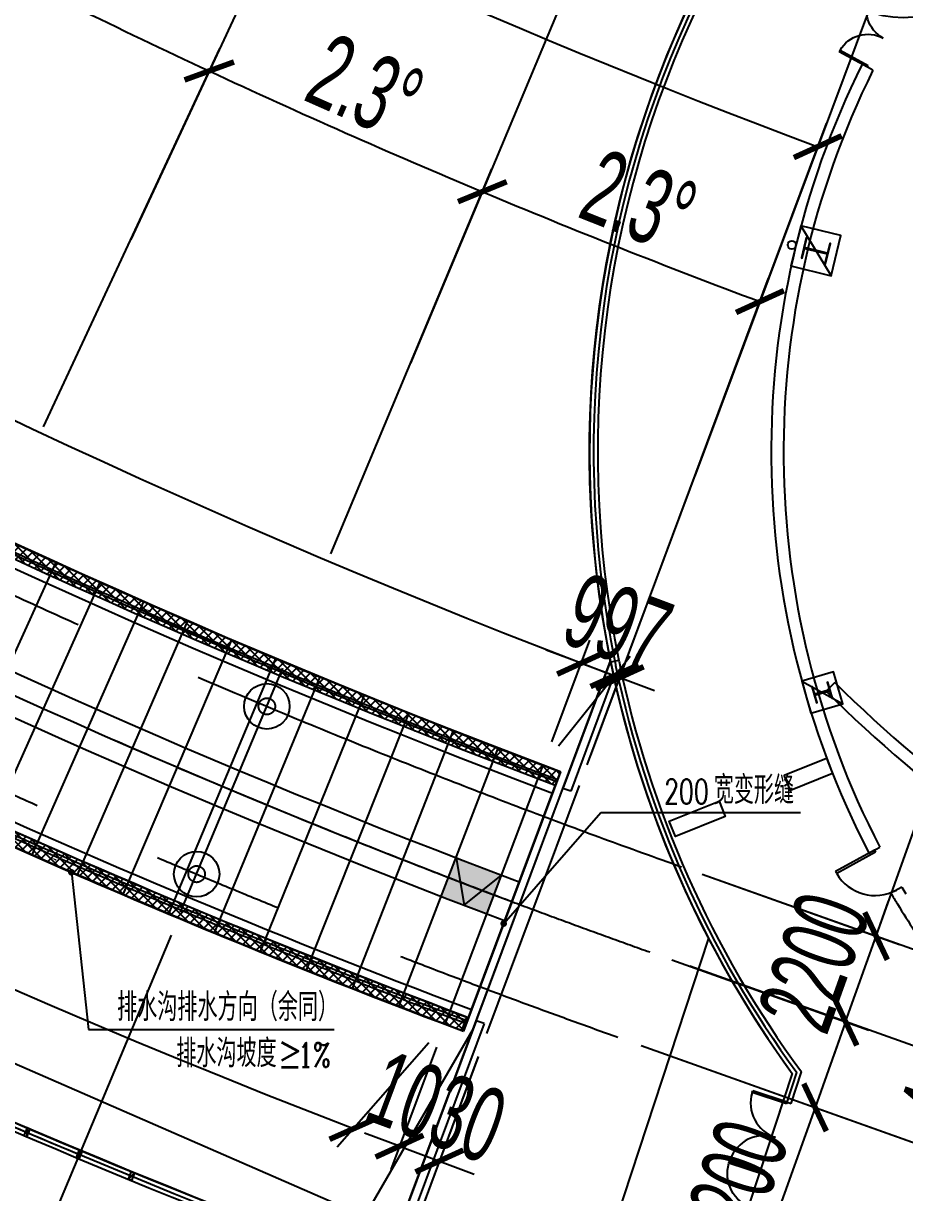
# Model space of a CAD drawing. Extents: x 1962160 to 37842216, y -162679 to 2997677.
# Drawn here: x 37531873 to 37553195, y 2563862 to 2592152 of the extents above; entities that cross this region are included whole.
import ezdxf
from ezdxf.enums import TextEntityAlignment as Align

# ---------------------------------------------------------------- set-up
doc = ezdxf.new("R2010")
doc.units = 0
doc.header["$LTSCALE"] = 1000
for name, pattern in [('CENTER', [2, 1.25, -0.25, 0.25, -0.25]), ('CENTER2', [28.575000000000003, 19.05, -3.175, 3.175, -3.175]), ('DASH', [0.35, 0.25, -0.1])]:
    doc.linetypes.add(name, pattern=pattern)
doc.layers.get('0').update_dxf_attribs({"color": 8})
doc.layers.get('Defpoints').update_dxf_attribs({"color": 8})
for name, color, linetype in [('#幕墙线-平面', 8, 'Continuous'), ('#标注', 8, 'Continuous'), ('#轴线', 8, 'CENTER2'), ('1-WIN-1', 8, 'Continuous'), ('A-AL-E', 8, 'Continuous'), ('A-COLS-PLAN-C', 8, 'DASH'), ('A-COLS-PLAN-S', 8, 'DASH'), ('A-DETL-ALUM', 8, 'Continuous'), ('A-DIMS-LEAD', 8, 'Continuous'), ('A-DIMS-SYMB', 8, 'Continuous'), ('A-FLOR', 8, 'Continuous'), ('A-GRID', 8, 'CENTER'), ('A-HATH', 8, 'Continuous'), ('A-NOTE', 8, 'Continuous'), ('A-ROOF-DRAN', 8, 'Continuous'), ('A-STRS-HRAL', 8, 'Continuous'), ('DIM', 8, 'Continuous'), ('周边建筑', 8, 'Continuous'), ('建-填充', 8, 'Continuous'), ('水-雨水-压力流-标识', 8, 'Continuous')]:
    doc.layers.add(name, color=color, linetype=linetype)
doc.layers.add('A-X-CHEK', color=8, linetype='Continuous', plot=False)
doc.styles.add('#文字', font='jrs.shx', dxfattribs={"width": 0.7, "bigfont": 'hztxt.shx'})
doc.styles.add('_TCH_DIM', font='SIMPLEX', dxfattribs={"bigfont": 'GBCBIG'})
doc.styles.add('_TCH_LABEL', font='COMPLEX', dxfattribs={"bigfont": 'GBCBIG'})
doc.styles.add('JHZX', font='jrs.shx', dxfattribs={"width": 0.6, "bigfont": 'jhz.shx'})
doc.dimstyles.new('JZBZ-600', dxfattribs={"dimscale": 600, "dimtxt": 3, "dimasz": 1.5, "dimexe": 1, "dimexo": 1, "dimgap": 0.5, "dimtad": 1, "dimdec": 0, "dimdsep": 46, "dimtxsty": 'JHZX', "dimblk1": 'ARCHTICK', "dimblk2": 'ARCHTICK', "dimsah": 1, "dimcen": 0, "dimclrd": 1, "dimclre": 1, "dimclrt": 2, "dimadec": 1, "dimazin": 2, "dimtfac": 1, "dimtdec": 0, "dimtix": 1, "dimtmove": 0, "dimatfit": 3, "dimfxl": 1, "dimtolj": 1, "dimlwd": -1, "dimlwe": -1, "dimarcsym": 1})
pattern_1 = [(45, (0, 0), (-112.2532015133644, 112.2532015133644), []), (135, (0, 0), (-112.2532015133644, -112.2532015133644), [])]

# ---------------------------------------------------------------- blocks, each defined once
blk = doc.blocks.new('排水沟区域')
at = {"layer": 'A-HATH'}
h = blk.add_hatch(dxfattribs=at)
h.set_pattern_fill('ANSI37', color=256, scale=100)
h.set_pattern_definition(pattern_1)
edge = h.paths.add_edge_path()
edge.add_line((35498191.12780435, 2792704.69880736), (35498459.0045779, 2792929.9587332))
edge.add_arc((35647972.51194591, 2918657.177019742), 195349.9994971962, 220.0607733971273, 249.3814004777669)
edge.add_line((35579180.88943561, 2735820.26888587), (35579057.63851193, 2735492.688041172))
edge.add_arc((35647972.5119459, 2918657.177019722), 195699.9994971731, 220.0607733971238, 249.381400477767, ccw=False)
h = blk.add_hatch(dxfattribs=at)
h.set_pattern_fill('ANSI37', color=256, scale=100)
h.set_pattern_definition(pattern_1)
edge = h.paths.add_edge_path()
edge.add_line((35548820.33669262, 2742436.609532136), (35549124.94200238, 2742264.227383204))
edge.add_line((35549124.94200238, 2742264.227383204), (35549199.39916236, 2742395.795879591))
edge.add_arc((35647972.51330456, 2918657.179691391), 202050.0024761174, 240.734661147343, 249.3740569182093)
edge.add_line((35576797.27769913, 2729558.556383051), (35576920.5706076, 2729886.121428075))
edge.add_arc((35647972.51330467, 2918657.179691646), 201700.0024763914, 240.6356562944911, 249.3740569182059, ccw=False)
edge.add_line((35549066.60055768, 2742871.76669426), (35548820.33669262, 2742436.609532136))
for points in [[(35498191.12780435, 2792704.69880736), (35498459.0045779, 2792929.9587332, 0.1286379628558455), (35579180.88943561, 2735820.26888587), (35579057.63851193, 2735492.688041172, -0.1286379628558608)], [(35548820.33669262, 2742436.609532136), (35549124.94200238, 2742264.227383204), (35549199.39916236, 2742395.795879591, 0.03771434142006371), (35576797.27769913, 2729558.556383051), (35576920.5706076, 2729886.121428075, -0.03814695311011447), (35549066.60055768, 2742871.76669426)]]:
    blk.add_lwpolyline(points, format="xyb", close=True, dxfattribs=at)
blk = doc.blocks.new('A$C58e34137')
at = {"layer": 'A-X-CHEK'}
blk.add_blockref('排水沟区域', (-35647972.51433039, -2918657.17947907), dxfattribs=at)
blk = doc.blocks.new('雨水')
at = {"layer": 'A-DIMS-SYMB'}
for points in [[(35570316.79449821, 2739222.667737519, 0, 0, 0), (35569136.96178834, 2739761.578374933, 0, 40.00000000000001, 0), (35569273.40225707, 2739699.256641219, 0, 0, 0)], [(35568027.44897024, 2733207.323041934, 0, 0, 0), (35566847.61626036, 2733746.233679348, 0, 40.00000000000001, 0), (35566984.05672909, 2733683.911945634, 0, 0, 0)]]:
    blk.add_lwpolyline(points, format="xyseb", dxfattribs=at)
at = {"layer": 'A-ROOF-DRAN'}
blk.add_lwpolyline([(35498616.06719773, 2787606.262450578, 0.1233110608039292), (35578008.94777347, 2732681.938107471)], format="xyb", dxfattribs=at)
blk = doc.blocks.new('1100')
at = {"layer": 'A-DETL-ALUM', "ltscale": 0.3}
blk.add_circle((35572079.41488183, 2737404.62498665), 550, dxfattribs=at)
blk = doc.blocks.new('_YZHK')
blk.add_circle((0, 0), 0.5)
blk = doc.blocks.new('ASDFASD')
at = {"layer": 'A-COLS-PLAN-C', "ltscale": 0.3, "xscale": 400, "yscale": 400, "zscale": 400}
for p in [(35572079.41488483, 2737404.624993829), (35570380.02744729, 2733346.04366464)]:
    blk.add_blockref('_YZHK', p, dxfattribs=at)
blk = doc.blocks.new('幕墙分隔')
blk.add_line((-39.99999999976717, -100.0000000000582), (39.99999999976717, 100.0000000000582))
blk.add_lwpolyline([(-40, 100.0000000000582), (39.99999999976717, 100.0000000000582), (40.00000000023283, -99.99999999970896), (-39.99999999976717, -100.0000000000582)], close=True)
blk = doc.blocks.new('$DorLib2D$00000002')
at = {"layer": '1-WIN-1'}
for p, q in [((-0.5000000000002274, 1.70530256582424e-13), (-0.5, 0.4875000000000114)), ((-0.4750000000001364, 0.4875000000002387), (-0.5, 0.4875000000000114)), ((-0.4750000000001364, 1.70530256582424e-13), (-0.4750000000001364, 0.4875000000002387)), ((0.4749999999999091, 5.684341886080801e-14), (0.4749999999999091, 0.4875000000001251)), ((0.4749999999999091, 0.4875000000001251), (0.4999999999997726, 0.4875000000001251)), ((0.5, -5.684341886080801e-14), (0.4999999999997726, 0.4875000000001251)), ((-0.5000000000002274, 1.70530256582424e-13), (-0.4750000000001364, 1.70530256582424e-13)), ((0.5, -5.684341886080801e-14), (0.4749999999999091, 5.684341886080801e-14))]:
    blk.add_line(p, q, dxfattribs=at)
for centre, start, end in [((-0.4875000000001819, 5.684341886080801e-14), 0, 88.53071642340379), ((0.4874999999999545, 5.684341886080801e-14), 91.46928357659621, 180)]:
    blk.add_arc(centre, 0.4875, start, end, dxfattribs=at)
blk = doc.blocks.new('$DorLib2D$00000001')
for p, q in [((0.45, 0.9750000000000001), (0.5000000000000002, 0.9750000000000001)), ((0.45, 0), (0.45, 0.9750000000000001)), ((0.5, 0), (0.5, 0.9750000000000001)), ((0.5, 0), (0.45, 0))]:
    blk.add_line(p, q)
blk.add_arc((0.475, 0), 0.975, 91.4692835813538, 180)
blk = doc.blocks.new('15')
at = {"layer": '周边建筑'}
for p, q in [((34454119.00573783, 3999753.949903229), (34453855.34057988, 3999897.519117651)), ((34452371.33944936, 3995989.218291009), (34453106.65444768, 3994781.198484368)), ((34442265.94280795, 3970712.149929672), (34447767.52590301, 3985460.08428155)), ((34447767.52590302, 3985460.084281547), (34446617.34136788, 3982376.817933727)), ((34447969.20890738, 3985471.883080586), (34447773.22755112, 3985431.9918786)), ((34447844.41667885, 3985093.979524642), (34446804.72761836, 3982306.915193227)), ((34452394.16411263, 3984968.574987251), (34453386.81493016, 3984425.763459689)), ((34453194.05141918, 3984941.306953802), (34452983.06838406, 3984728.032110251)), ((34444263.17618327, 3976638.299184762), (34446500.07245082, 3982634.682177755)), ((34444450.56243376, 3976568.396444262), (34446687.45870131, 3982564.779437255)), ((34446804.72761836, 3982306.915193227), (34446617.34136788, 3982376.817933727)), ((34454021.9278058, 3980808.127360527), (34454284.68391112, 3980953.114617926)), ((34454816.12061261, 3979990.007649662), (34454553.36450729, 3979845.020392263)), ((34450136.68091032, 3978754.352534144), (34447172.4578097, 3969736.164346348)), ((34444520.25749264, 3976755.225968652), (34442527.9941958, 3971414.623490084)), ((34444707.64374312, 3976685.323228152), (34442715.38044628, 3971344.720749584)), ((34444707.64374312, 3976685.323228152), (34444520.25749264, 3976755.225968652)), ((34452166.30266599, 3975481.85336432), (34451948.24548876, 3974818.448286305)), ((34452043.24521942, 3974787.222472618), (34452277.34746055, 3975499.442168674)), ((34452138.24493742, 3974755.996633812), (34452388.43225858, 3975517.152677355)), ((34451948.24548876, 3974818.448286305), (34452138.24493742, 3974755.996633812))]:
    blk.add_line(p, q, dxfattribs=at)
for points in [[(34359992.11660529, 4017302.949126642), (34327804.89124851, 3985497.455937146, 0.4129759503049449), (34327775.24891686, 3981828.400454395, 0.1494418678029234), (34462605.55885959, 3908362.281586812, 0.4147260606000924), (34465679.79346514, 3910394.302898092), (34474630.62973479, 3954750.458055043, 0.4131228733560754), (34472605.79338679, 3957811.450065851, -0.1495092029449499), (34363678.34311313, 4017271.518329401, 0.4157145913370236), (34359992.11660673, 4017302.949128066)], [(34364787.7585504, 4016145.646122517, 0.4135317777718963), (34361115.12866861, 4016163.278603445), (34330350.8070454, 3985763.813877287, 0.4147813061863365), (34330332.41864164, 3982083.343291028, 0.1704916733923174), (34485713.0302125, 3906701.947371353, 0.4125640170375961), (34488589.92230238, 3908973.433014254), (34498066.25026848, 3987461.103279992, 1.469013519981978), (34452166.30266599, 3975481.853364326), (34449731.31604223, 3968073.784921957, -0.06531639655491227), (34400997.70607769, 3991683.325158094, 0.08934789544916616), (34393138.5508233, 3995037.334856166), (34392607.83259175, 3995158.882407849, -0.1125361045485018), (34383038.20091584, 3999772.941151016, -0.0289167358602449), (34364787.7585504, 4016145.646122518)]]:
    blk.add_lwpolyline(points, format="xyb", close=True, dxfattribs=at)
for points in [[(34452371.33944936, 3995989.218291009), (34452134.9870452, 3995017.550888525), (34453106.65444768, 3994781.198484368), (34453343.00685184, 3995752.865886852)], [(34453013.55863418, 3995308.131278479), (34452956.83405719, 3995074.931101883), (34452971.40906823, 3995071.385815821), (34453089.58527031, 3995557.219517062), (34453075.01025927, 3995560.764803125), (34453018.28568227, 3995327.564626528), (34452464.43526285, 3995462.285496898), (34452521.15983985, 3995695.485673495), (34452506.58482882, 3995699.030959557), (34452388.40862674, 3995213.197258315), (34452402.98363777, 3995209.651972253), (34452459.70821477, 3995442.852148849)], [(34452394.16411263, 3984968.574987251), (34452619.08375761, 3984200.843814704), (34453386.81493016, 3984425.763459689), (34453161.89528517, 3985193.494632235)], [(34453070.8388506, 3984739.585251715), (34453124.25726629, 3984557.249098236), (34453138.65222577, 3984561.466341579), (34453026.19240328, 3984945.331927852), (34453011.79744379, 3984941.114684509), (34453065.21585948, 3984758.778531029), (34452710.14019217, 3984654.753195224), (34452656.72177649, 3984837.089348704), (34452642.32681701, 3984832.87210536), (34452754.7866395, 3984449.006519087), (34452769.18159898, 3984453.22376243), (34452715.7631833, 3984635.55991591)], [(34451971.54252462, 3982699.992858259), (34452992.14822621, 3983110.314685475), (34453141.35616338, 3982739.185339443), (34452120.75046179, 3982328.863512228)], [(34450394.62914291, 3982066.014448041), (34450543.83708008, 3981694.885102009), (34449337.66670548, 3981209.959306207), (34449188.45876832, 3981581.088652238)]]:
    blk.add_lwpolyline(points, close=True, dxfattribs=at)
blk.add_lwpolyline([(34442527.99419579, 3971414.623490085), (34447767.52590301, 3985460.08428155, 0.1081840140817776), (34452166.30266599, 3975481.853364326), (34449965.51088676, 3968786.286346073), (34443453.90061624, 3971050.929654668)], format="xyb", dxfattribs=at)
blk.add_lwpolyline([(34413385.49577685, 3984430.492244886), (34441825.20092834, 3972023.786279699), (34444452.14985121, 3976567.325064167)], dxfattribs=at)
blk.add_circle((34452156.1310947, 3995527.566354434), 100, dxfattribs=at)
for centre, radius, start, end in [((34472755.512733, 3990517.033582651), 25500.00000000012, 321.6252084137554, 191.4603874853582), ((34472755.512733, 3990517.033582651), 25500, 321.1976625948582, 191.4603874853582), ((34472758.87019741, 3990518.207419448), 25398.07738428176, 321.9886543202505, 191.5062338545512), ((34472758.86155923, 3990518.216890628), 25298.0703517376, 322.3658272009722, 191.5062629079941), ((34472755.51167394, 3990517.032317085), 21100.00000000781, 153.6039879410246, 207.3959918178236), ((34472755.51167395, 3990517.032317086), 20800.00000000802, 153.6353428102296, 207.374443641627), ((34515345.04317003, 4165611.784588606), 208150.0000000004, 236.6775110388511, 249.542426144218), ((34515345.04316859, 4165611.784587252), 208249.9999980269, 238.726229298593, 249.4736436284035), ((34515345.0431686, 4165611.784587278), 208149.9999980471, 238.726348260463, 249.4736436284035), ((34515345.04316859, 4165611.784587234), 208349.9999980119, 238.7261104509191, 249.4736436284016), ((34472755.35763526, 3990517.002087187), 25494.39452825441, 191.5051497856741, 191.5598795674712), ((34472755.51196313, 3990517.033577395), 25494.55203609688, 191.5598793991452, 216.1386242532905), ((34472755.35763504, 3990517.002086674), 25394.39452793943, 191.505149784643, 191.8282541949619), ((34472755.51196313, 3990517.0335774), 25394.55203609673, 191.8282532714792, 216.2543303908066), ((34472755.35763525, 3990517.002086462), 25294.39452811246, 191.505149784078, 191.559879565875), ((34472755.51196313, 3990517.033577405), 25294.55203609964, 191.5598793991656, 216.3707826789721), ((34477335.06125517, 4009344.549105199), 34626.47059342204, 225.3095043834634, 242.4045881194944), ((34477335.06125516, 4009344.5491052), 34326.47059342356, 225.3095043834707, 242.6252331179795), ((34515345.04317003, 4165611.784588606), 260600.0000000004, 224.7692605375544, 263.4709545462032), ((34472755.51167395, 3990517.032317316), 20800.00000011829, 210.4048621174434, 210.9345225401009), ((34472755.51167393, 3990517.032316904), 21099.99999989699, 210.3833139403115, 211.2099841066066), ((34472755.51167078, 3990517.032314986), 21099.99999620729, 211.2099841065833, 215.4465398226071), ((34515345.04316871, 4165611.784587528), 208249.9999983258, 245.0180249460253, 247.280225724793)]:
    blk.add_arc(centre, radius, start, end, dxfattribs=at)
for p in [(34433651.51075517, 3974054.40607889), (34436179.5899091, 3972995.86231524)]:
    blk.add_point(p, dxfattribs=at)
for name, p, xscale, yscale, zscale, rotation in [('$DorLib2D$00000002', (34454369.74445838, 4000528.329130957), 1600, -1600, 300, 241.4311153062527), ('$DorLib2D$00000001', (34454419.0238848, 3980399.067326091), -1100, -1100, 300, 298.8896528792761), ('$DorLib2D$00000002', (34451762.21277294, 3973932.224925801), 1800, 1800, 200, 71.8046231605687), ('$DorLib2D$00000002', (34451200.14789619, 3972222.22987477), -1800, 1800, 200, 71.8046231605687)]:
    blk.add_blockref(name, p, dxfattribs=dict(at, xscale=xscale, yscale=yscale, zscale=zscale, rotation=rotation))
for p, xscale, rotation in [((34433651.51075542, 3974054.406074306), -1, 156.9031921231809), ((34434913.80889771, 3973520.975190947), -0.9999999999999998, 157.2802253814581)]:
    blk.add_blockref('幕墙分隔', p, dxfattribs=dict(at, xscale=xscale, rotation=rotation))
at = {"layer": '周边建筑', "rotation": 157.6572586394188}
blk.add_blockref('幕墙分隔', (34436179.58990566, 3972995.8623122), dxfattribs=at)
blk = doc.blocks.new('A$C06ac024f')
at = {"layer": 'A-AL-E'}
for p, q in [((-68791.62749640644, -182836.9028838351), (-71135.19220779836, -189113.6839312967)), ((-71135.19220779836, -189113.6839312967), (-68791.62749640644, -182836.9028838351))]:
    blk.add_line(p, q, dxfattribs=at)
blk.add_lwpolyline([(-101951.5783912391, -181471.752783474), (-98849.03903970122, -175989.4568146961, 0.03801438233993597), (-71064.77875813097, -188926.4889898421)], format="xyb", dxfattribs=at)
for centre, radius, start, end in [((-0.004684299230575562, 0.00567371491342783), 195550.0000000139, 213.4267024433433, 249.3815480125011), ((-0.004684299230575562, 0.005673703737556934), 195350.000000004, 213.4267024433433, 249.3814002423705), ((-0.004683263599872589, 0.005673283245414495), 202050.0000000201, 240.7346611142017, 249.3861905774077), ((-0.004683263599872589, 0.005673283245414495), 202050.0000000202, 240.7346611142017, 249.3861905774077)]:
    blk.add_arc(centre, radius, start, end, dxfattribs=at)
at = {"layer": 'A-DIMS-LEAD'}
for p, q in [((-70162.53545790166, -186508.6125100632), (-67815.77438313514, -183822.9487488959)), ((-67815.77438313514, -183822.9487488959), (-62979.0445497483, -183822.9487488959)), ((-80622.30275744945, -185268.0367766912), (-80207.24058202654, -189075.0918854209)), ((-80207.24058202654, -189075.0918854209), (-74267.40395218879, -189075.0918854209))]:
    blk.add_line(p, q, dxfattribs=at)
at = {"layer": 'A-DIMS-LEAD', "const_width": 80}
for points in [[(-80626.63804711401, -185228.2724049049, 1), (-80617.96746778488, -185307.8011484774, 1)], [(-70188.85534310341, -186538.7333274963, 1), (-70136.2155726999, -186478.4916926301, 1)]]:
    blk.add_lwpolyline(points, format="xyb", close=True, dxfattribs=at)
at = {"layer": 'A-STRS-HRAL'}
blk.add_line((-68914.87842030823, -183164.4837284893), (-68984.78143659234, -183351.8707182621), dxfattribs=at)
for points in [[(-68914.87842030823, -183164.483728487, -0.1286379625230906), (-149781.3891317025, -125952.472956228), (-149934.3773731143, -126081.2930520335, 0.1286385223226153), (-68984.78143659234, -183351.8707182621)], [(-99004.42072401196, -175959.4658095073), (-99152.17723561078, -176220.5569129921), (-98905.91638219357, -175785.4050725368, 0.03819997278712415), (-71011.96867088228, -188786.0927837267), (-70942.06567023695, -188598.7058358849, -0.03844718309338876), (-98981.66776014864, -175513.1857816125), (-99326.23743841052, -176122.0528734764)]]:
    blk.add_lwpolyline(points, format="xyb", dxfattribs=at)
at = {"layer": 'A-COLS-PLAN-S'}
blk.add_blockref('ASDFASD', (-35647972.51693987, -2918657.171766797), dxfattribs=at)
at = {"layer": 'A-ROOF-DRAN'}
blk.add_blockref('雨水', (-35647972.51693987, -2918657.171766797), dxfattribs=at)
at = {"layer": '周边建筑'}
blk.add_blockref('15', (-34515346.51224016, -4165614.464939157), dxfattribs=at)
at = {"layer": '水-雨水-压力流-标识'}
for p in [(-35647972.51693987, -2918657.171766797), (-35649671.90437441, -2922715.753088808)]:
    blk.add_blockref('1100', p, dxfattribs=at)
at = {"layer": 'A-NOTE', "width": 0.7058823529411765}
for s, style, p in [('200', '_TCH_DIM', (-66280.5339114517, -183612.9487488959)), ('1%', '_TCH_LABEL', (-75137.40395218879, -189985.0918854209))]:
    blk.add_text(s, height=595, dxfattribs=dict(at, style=style)).set_placement(p)
at = {"layer": 'A-NOTE'}
for s, style, p in [('宽变形缝', '_TCH_DIM', (-65080.5339114517, -183612.9487488959)), ('排水沟排水方向（余同）', '_TCH_LABEL', (-79516.72377125174, -188865.0918854209)), ('排水沟坡度≥', '_TCH_LABEL', (-78086.34012240171, -189985.0918854209))]:
    blk.add_text(s, height=675.177304964539, dxfattribs=dict(at, style=style)).set_placement(p)
blk = doc.blocks.new('A$C41f195f4')
at = {"layer": '建-填充', "ltscale": 10}
h = blk.add_hatch(color=256, dxfattribs=at)
h.dxf.hatch_style = 1
edge = h.paths.add_edge_path()
edge.add_arc((3.233551979064941e-06, -1.788139343261719e-07), 198200.000000969, 248.91095725928722, 249.2512341946491, ccw=False)
edge.add_line((-71316.0035611093, -184925.0324754897), (-71495.90650259703, -185391.5460676989))
edge.add_arc((0, -3.632158041000366e-08), 198699.9999999656, 248.9109591918006, 249.2512361518291)
edge.add_line((-70393.62036848813, -185812.8849445512), (-70216.49126563966, -185345.3111204561))
edge = h.paths.add_edge_path()
edge.add_arc((0, -3.864988684654236e-08), 198699.9999999634, 248.9109591918004, 249.2512361518288, ccw=False)
edge.add_line((-71495.90650259703, -185391.5460676989), (-71675.80944406241, -185858.0596598531))
edge.add_arc((3.30805778503418e-06, -1.073814928531647e-06), 199200.0000001559, 248.9109611127352, 249.2512380973063)
edge.add_line((-70570.7494713217, -186280.4587686299), (-70393.62036848813, -185812.8849445512))
at = {"layer": 'DIM', "ltscale": 10}
blk.add_lwpolyline([(-71315.99112354219, -184925.0372720128), (-71116.40386802703, -186072.827411396), (-70216.49126563966, -185345.3111204566)], dxfattribs=at)
blk = doc.blocks.new('A$C80b62fe7')
at = {"layer": '#幕墙线-平面'}
for points in [[(-78821.85220679641, 63164.41868437082, 0.005573949682504613), (-75982.2171158567, 59854.42407566402, 0.004935396391704725), (-73406.8330386877, 56977.09491097229, 0.05929360200278565), (-38419.24503024668, 26758.09619020019, 0.05859901251173332), (2176.018261194229, 5784.232406029012, 0.05859901251173332)], [(-80806.27106510103, 61500.032372599, 0.005573949682508667), (-77929.03741127253, 58146.21134378761, 0.004935396391700394), (-75319.55362161994, 55230.78452285752, 0.05929360200278848), (-39868.70784035325, 24611.66716455901, 0.05859901251172954), (1264.06238797307, 3360.096171140205, 0.05859901251172954)], [(-81572.45738267899, 60857.41388020385, 0.005573952475742697), (-78680.70547899604, 57486.66974846786, 0.004935396391694963), (-76058.05577719212, 54556.53340775566, 0.05929360200279235), (-40428.34599097073, 23782.93008902203, 0.05859901251173084), (911.955873221159, 2424.136234889738, 0.05859901251173084)], [(-83556.8762595728, 59193.02759059984, 0.005573952475741507), (-80627.52577441186, 55778.45701658819, 0.004935396391697476), (-77970.77636012435, 52810.22301964276, 0.05929360200279524), (-41877.80880107731, 21636.50106338179, 0.05859901251172722), (0, 1.396983861923218e-09, 0.05859901251172722)], [(-83756.08433216065, 59025.94634145033, 0.005573952475743173), (-80822.95947202295, 55606.97620180482, 0.004935396391701269), (-78162.78692056984, 52634.91772971628, 0.05929360200279434), (-42023.31472023576, 21421.02942374162, 0.05859901251172686), (-91.54769383370876, -243.3495834250934, 0.05859901251172686)]]:
    blk.add_lwpolyline(points, format="xyb", dxfattribs=at)
blk.add_arc((71051.57360942662, 188867.3555372753), 195350.000000004, 213.4267023194232, 249.3814006729123, dxfattribs=at)
blk = doc.blocks.new('DASWQE')
at = {"layer": '#幕墙线-平面', "ltscale": 10}
for points in [[(-149868.8910876811, -125698.5576879755, 0.005573949682504613), (-147029.2559967414, -129008.5522966823, 0.004935396391704725), (-144453.8719195724, -131885.881461374, 0.05929360200278565), (-109466.2839111313, -162104.8801821461, 0.05859901251173332), (-68871.02061969042, -183078.7439663173, 0.05859901251173332)], [(-151853.3099459857, -127362.9439997473, 0.005573949682508667), (-148976.0762921572, -130716.7650285587, 0.004935396391700394), (-146366.5925025046, -133632.1918494888, 0.05929360200278848), (-110915.7467212379, -164251.3092077873, 0.05859901251172954), (-69782.97649291158, -185502.8802012061, 0.05859901251172954)], [(-152619.4962635636, -128005.5624921424, 0.005573952475742697), (-149727.7443598807, -131376.3066238784, 0.004935396391694963), (-147105.0946580768, -134306.4429645906, 0.05929360200279235), (-111475.3848718554, -165080.0462833242, 0.05859901251173084), (-70135.08300766349, -186438.8401374565, 0.05859901251173084)], [(-154603.9151404575, -129669.9487817464, 0.005573952475741507), (-151674.5646552965, -133084.5193557581, 0.004935396391697476), (-149017.815241009, -136052.7533527035, 0.05929360200279524), (-112924.847681962, -167226.4753089645, 0.05859901251172722), (-71047.03888088465, -188862.9763723449, 0.05859901251172722)]]:
    blk.add_lwpolyline(points, format="xyb", dxfattribs=at)
for points in [[(-83760.34565035999, -183870.6256749439), (-80982.84346920997, -177773.4557056804)], [(-82666.84438488632, -184364.8429850722), (-79925.60282476246, -178251.284715991)], [(-81570.4272043705, -184852.5571775078), (-78865.54295733571, -178722.8262526989)], [(-80471.13278284669, -185333.7510490636), (-77802.70125852525, -179188.06368308)], [(-79368.99989581853, -185808.4076265455), (-76737.11521802843, -179646.9805967682)], [(-78264.06741891801, -186276.5101673487), (-75668.82242237031, -180099.5608063471)], [(-77156.37432652712, -186738.0421600505), (-74597.86055353284, -180545.7883479171)], [(-76045.95969039947, -187192.9873249917), (-73524.26738764346, -180985.6474816483)], [(-74932.86267829686, -187641.3296148502), (-72448.08079366386, -181419.1226923577)], [(-73817.12255258858, -188083.053215208), (-71369.33873200417, -181846.1986900293)], [(-72698.77866888046, -188518.1425451091), (-70288.07925325632, -182266.8604103741)], [(-71577.87047462165, -188946.582257608), (-69204.34049674869, -182681.0930153537)]]:
    blk.add_lwpolyline(points, dxfattribs=at)
at = {"layer": 'DIM', "ltscale": 10}
blk.add_blockref('A$C80b62fe7', (-71047.03888088465, -188862.9763723449), dxfattribs=at)
blk = doc.blocks.new('_ARCHTICK')
at = {"const_width": 0.15}
blk.add_lwpolyline([(-0.5, -0.5), (0.5, 0.5)], dxfattribs=at)
blk = doc.blocks.new('*D17')
at = {"layer": '#标注', "color": 1, "transparency": 16777216}
for p, q in [((36626695.7610601, 2798969.525498299), (36639771.65611975, 2809138.434022281)), ((36712455.71953414, 2735988.755651569), (36718245.27166823, 2751508.640260249))]:
    blk.add_line(p, q, dxfattribs=at)
blk.add_arc((36780598.51155947, 2918657.163268263), 178999.986739619, 217.8716196905407, 249.5424261213195, dxfattribs=at)
at = {"layer": 'Defpoints', "color": 0, "transparency": 16777216}
for p in [(36780598.51155947, 2918657.163268263), (36626222.12810301, 2798601.188937584), (36661822.4543592, 2784742.102544155), (36712246.01131264, 2735426.596900115)]:
    blk.add_point(p, dxfattribs=at)
at = {"layer": '#标注', "color": 1, "transparency": 16777216, "xscale": 900, "yscale": 900, "zscale": 900}
for p, rotation in [((36639298.02316266, 2808770.097461566), 127.8716196905407), ((36718035.56344673, 2750946.481508795), 339.5424261213195)]:
    blk.add_blockref('_ARCHTICK', p, dxfattribs=dict(at, rotation=rotation))
at = {"layer": '#标注', "color": 2, "transparency": 16777216, "insert": (36675356.14096593, 2775350.224439533), "char_height": 1800, "attachment_point": 5, "rotation": 323.70702290593005, "style": 'JHZX'}
blk.add_mtext('\\A1;31.7°', dxfattribs=at)
blk = doc.blocks.new('*D30')
at = {"layer": '#标注', "color": 1, "transparency": 16777216}
for p, q in [((36695076.12918851, 2735103.084728535), (36689796.89526293, 2723772.426113296)), ((36702388.13623953, 2731870.346743951), (36697560.26714521, 2720340.133584423))]:
    blk.add_line(p, q, dxfattribs=at)
blk.add_arc((36780598.51155943, 2918657.163268335), 214399.986739642, 245.0180247023293, 247.2802254119687, dxfattribs=at)
at = {"layer": 'Defpoints', "color": 0, "transparency": 16777216}
for p in [(36780598.51155943, 2918657.163268335), (36695329.52906357, 2735646.949144835), (36702619.8708894, 2732423.789651621), (36692615.77370027, 2723141.455068802)]:
    blk.add_point(p, dxfattribs=at)
at = {"layer": '#标注', "color": 1, "transparency": 16777216, "xscale": 900, "yscale": 900, "zscale": 900}
for p, rotation in [((36690050.29513799, 2724316.290529601), 155.0180247023293), ((36697792.00179508, 2720893.576492095), 337.2802254119688)]:
    blk.add_blockref('_ARCHTICK', p, dxfattribs=dict(at, rotation=rotation))
at = {"layer": '#标注', "color": 2, "transparency": 16777216, "insert": (36694389.48467901, 2723664.245371006), "char_height": 1800, "attachment_point": 5, "rotation": 336.14912505715006, "style": 'JHZX'}
blk.add_mtext('\\A1;2.3°', dxfattribs=at)
blk = doc.blocks.new('*D31')
at = {"layer": '#标注', "color": 1, "transparency": 16777216}
for p, q in [((36702388.13623953, 2731870.346743947), (36697560.26714519, 2720340.133584371)), ((36709822.0492541, 2728928.752062902), (36705453.07015672, 2717216.956421582))]:
    blk.add_line(p, q, dxfattribs=at)
blk.add_arc((36780598.51155938, 2918657.163268372), 214399.9867397134, 247.280225411985, 249.5424261213535, dxfattribs=at)
at = {"layer": 'Defpoints', "color": 0, "transparency": 16777216}
for p in [(36780598.51155938, 2918657.163268372), (36702619.87088939, 2732423.789651617), (36710031.75747561, 2729490.910814356), (36700401.85476257, 2719820.922727058)]:
    blk.add_point(p, dxfattribs=at)
at = {"layer": '#标注', "color": 1, "transparency": 16777216, "xscale": 900, "yscale": 900, "zscale": 900}
for p, rotation in [((36697792.00179505, 2720893.576492041), 157.280225411985), ((36705662.77837823, 2717779.115173034), 339.5424261213535)]:
    blk.add_blockref('_ARCHTICK', p, dxfattribs=dict(at, rotation=rotation))
at = {"layer": '#标注', "color": 2, "transparency": 16777216, "insert": (36702153.54751676, 2720413.31856654), "char_height": 1800, "attachment_point": 5, "rotation": 338.4113257666692, "style": 'JHZX'}
blk.add_mtext('\\A1;2.3°', dxfattribs=at)
blk = doc.blocks.new('*D33')
at = {"layer": '#标注', "color": 1, "transparency": 16777216}
for p, q in [((36620746.45035105, 2794342.844410595), (36607722.49268997, 2784214.326747263)), ((36709821.57140478, 2728927.471106052), (36704055.01534672, 2713469.231411852))]:
    blk.add_line(p, q, dxfattribs=at)
blk.add_arc((36780598.51155947, 2918657.163268259), 218399.9867396859, 217.8716196904767, 249.5424261213203, dxfattribs=at)
at = {"layer": 'Defpoints', "color": 0, "transparency": 16777216}
for p in [(36780598.51155947, 2918657.163268259), (36621220.08330814, 2794711.18097131), (36635678.44877037, 2755265.824424677), (36710031.27962628, 2729489.629857505)]:
    blk.add_point(p, dxfattribs=at)
at = {"layer": '#标注', "color": 1, "transparency": 16777216, "xscale": 900, "yscale": 900, "zscale": 900}
for p, rotation in [((36608196.12564705, 2784582.66330798), 127.8716196904767), ((36704264.72356822, 2714031.390163306), 339.5424261213204)]:
    blk.add_blockref('_ARCHTICK', p, dxfattribs=dict(at, rotation=rotation))
at = {"layer": '#标注', "color": 2, "transparency": 16777216, "insert": (36652034.71402183, 2743593.791307066), "char_height": 1800, "attachment_point": 5, "rotation": 323.70702290589804, "style": 'JHZX'}
blk.add_mtext('\\A1;31.7°', dxfattribs=at)
blk = doc.blocks.new('*D53')
at = {"layer": '#标注', "color": 1, "transparency": 16777216}
for p, q in [((36692475.18502551, 2747512.416882778), (36697098.79884009, 2756491.960038992)), ((36699299.39058634, 2744167.341720533), (36703564.95514942, 2753322.392728521))]:
    blk.add_line(p, q, dxfattribs=at)
blk.add_arc((36780598.51155946, 2918657.163268268), 182999.9867396089, 242.7558239975803, 245.0180247051548, dxfattribs=at)
at = {"layer": 'Defpoints', "color": 0, "transparency": 16777216}
for p in [(36780598.51155946, 2918657.163268268), (36698972.59082158, 2754870.093539335), (36692200.51489791, 2746978.978675479), (36699045.9907113, 2743623.47730422)]:
    blk.add_point(p, dxfattribs=at)
at = {"layer": '#标注', "color": 1, "transparency": 16777216, "xscale": 900, "yscale": 900, "zscale": 900}
for p, rotation in [((36696824.12871249, 2755958.521831695), 152.7558239975803), ((36703311.55527439, 2752778.528312206), 335.0180247051549)]:
    blk.add_blockref('_ARCHTICK', p, dxfattribs=dict(at, rotation=rotation))
at = {"layer": '#标注', "color": 2, "transparency": 16777216, "insert": (36700580.32000264, 2755414.018853266), "char_height": 1800, "attachment_point": 5, "rotation": 333.8869243513681, "style": 'JHZX'}
blk.add_mtext('\\A1;2.3°', dxfattribs=at)
blk = doc.blocks.new('*D54')
at = {"layer": '#标注', "color": 1, "transparency": 16777216}
for p, q in [((36699299.39058634, 2744167.341720534), (36703564.95514941, 2753322.392728485)), ((36706250.31651498, 2741094.242622118), (36710151.18312109, 2750410.531567903))]:
    blk.add_line(p, q, dxfattribs=at)
blk.add_arc((36780598.51155944, 2918657.163268268), 182999.9867396395, 245.018024705161, 247.2802254118854, dxfattribs=at)
at = {"layer": 'Defpoints', "color": 0, "transparency": 16777216}
for p in [(36780598.51155944, 2918657.163268268), (36705501.30607344, 2751775.75365383), (36699045.99071131, 2743623.477304218), (36706018.58186511, 2740540.79971445)]:
    blk.add_point(p, dxfattribs=at)
at = {"layer": '#标注', "color": 1, "transparency": 16777216, "xscale": 900, "yscale": 900, "zscale": 900}
for p, rotation in [((36703311.55527437, 2752778.528312169), 155.018024705161), ((36709919.44847122, 2749857.088660231), 337.2802254118854)]:
    blk.add_blockref('_ARCHTICK', p, dxfattribs=dict(at, rotation=rotation))
at = {"layer": '#标注', "color": 2, "transparency": 16777216, "insert": (36707086.31213333, 2752382.716301607), "char_height": 1800, "attachment_point": 5, "rotation": 336.1491250585232, "style": 'JHZX'}
blk.add_mtext('\\A1;2.3°', dxfattribs=at)
blk = doc.blocks.new('*D55')
at = {"layer": '#标注', "color": 1, "transparency": 16777216}
for p, q in [((36706250.31651498, 2741094.242622124), (36710151.18312109, 2750410.531567916)), ((36713317.12846254, 2738297.909601243), (36716847.21685781, 2747760.915250707))]:
    blk.add_line(p, q, dxfattribs=at)
blk.add_arc((36780598.51155945, 2918657.163268266), 182999.9867396224, 247.2802254118832, 249.542426121188, dxfattribs=at)
at = {"layer": 'Defpoints', "color": 0, "transparency": 16777216}
for p in [(36780598.51155945, 2918657.163268266), (36712147.07481439, 2748941.530652298), (36706018.58186511, 2740540.799714454), (36713107.42024104, 2737735.750849791)]:
    blk.add_point(p, dxfattribs=at)
at = {"layer": '#标注', "color": 1, "transparency": 16777216, "xscale": 900, "yscale": 900, "zscale": 900}
for p, rotation in [((36709919.44847123, 2749857.088660246), 157.2802254118831), ((36716637.50863631, 2747198.756499253), 339.542426121188)]:
    blk.add_blockref('_ARCHTICK', p, dxfattribs=dict(at, rotation=rotation))
at = {"layer": '#标注', "color": 2, "transparency": 16777216, "insert": (36713706.88721693, 2749610.584564805), "char_height": 1800, "attachment_point": 5, "rotation": 338.4113257665355, "style": 'JHZX'}
blk.add_mtext('\\A1;2.3°', dxfattribs=at)
blk = doc.blocks.new('*D113')
at = {"layer": '#标注', "color": 1, "transparency": 16777216}
for p, q in [((36714503.12882609, 2731271.346417794), (36719273.28364526, 2729572.587235864)), ((36718708.05604349, 2729773.877469579), (36717969.99185321, 2727701.376263058)), ((36713765.06463581, 2729198.845211271), (36718535.21945498, 2727500.086029343)), ((36717969.99185321, 2727701.376263058), (36716573.03763124, 2723778.696706716))]:
    blk.add_line(p, q, dxfattribs=at)
at = {"layer": 'Defpoints', "color": 0, "transparency": 16777216}
for p in [(36713937.90122432, 2731472.636651509), (36718708.05604349, 2729773.877469579), (36713199.83703404, 2729400.135444984)]:
    blk.add_point(p, dxfattribs=at)
at = {"layer": '#标注', "color": 1, "transparency": 16777216, "xscale": 900, "yscale": 900, "zscale": 900}
for p, rotation in [((36718708.05604349, 2729773.877469579), 70.39804444153731), ((36717969.99185321, 2727701.376263058), 250.3980444415373)]:
    blk.add_blockref('_ARCHTICK', p, dxfattribs=dict(at, rotation=rotation))
at = {"layer": '#标注', "color": 2, "transparency": 16777216, "insert": (36715990.09186338, 2725718.696250975), "char_height": 1800, "attachment_point": 5, "rotation": 70.39804444153731, "style": 'JHZX'}
blk.add_mtext('\\A1;2200', dxfattribs=at)
blk = doc.blocks.new('*D114')
at = {"layer": '#标注', "color": 1, "transparency": 16777216}
for p, q in [((36715241.19301637, 2733343.847624302), (36720011.34783561, 2731645.088442367)), ((36719446.12023383, 2731846.378676077), (36719748.05558439, 2732694.220078746)), ((36718708.05604355, 2729773.877469556), (36719446.12023383, 2731846.378676077)), ((36714503.1288261, 2731271.346417779), (36719273.28364533, 2729572.587235846)), ((36718708.05604355, 2729773.877469556), (36718406.12069298, 2728926.03606689))]:
    blk.add_line(p, q, dxfattribs=at)
at = {"layer": 'Defpoints', "color": 0, "transparency": 16777216}
for p in [(36714675.96541459, 2733545.137858015), (36719446.12023383, 2731846.378676077), (36713937.90122432, 2731472.63665149)]:
    blk.add_point(p, dxfattribs=at)
at = {"layer": '#标注', "color": 1, "transparency": 16777216, "xscale": 900, "yscale": 900, "zscale": 900}
for p, rotation in [((36719446.12023383, 2731846.378676077), 250.3980444416998), ((36718708.05604355, 2729773.877469556), 70.39804444169972)]:
    blk.add_blockref('_ARCHTICK', p, dxfattribs=dict(at, rotation=rotation))
at = {"layer": '#标注', "color": 2, "transparency": 16777216, "insert": (36717946.63293513, 2731212.70854024), "char_height": 1800, "attachment_point": 5, "rotation": 70.39804444169975, "style": 'JHZX'}
blk.add_mtext('\\A1;2200', dxfattribs=at)
blk = doc.blocks.new('*D115')
at = {"layer": '#标注', "color": 1, "transparency": 16777216}
for p, q in [((36781163.74455722, 2918455.887206679), (36785933.89937644, 2916757.12802474)), ((36719446.12023383, 2731846.378676081), (36785368.67177467, 2916958.418258453)), ((36715241.19301637, 2733343.847624307), (36720011.3478356, 2731645.088442368))]:
    blk.add_line(p, q, dxfattribs=at)
at = {"layer": 'Defpoints', "color": 0, "transparency": 16777216}
for p in [(36780598.51695544, 2918657.177440392), (36785368.67177467, 2916958.418258453), (36714675.9654146, 2733545.13785802)]:
    blk.add_point(p, dxfattribs=at)
at = {"layer": '#标注', "color": 1, "transparency": 16777216, "xscale": 900, "yscale": 900, "zscale": 900}
for p, rotation in [((36785368.67177467, 2916958.418258453), 70.39804444161874), ((36719446.12023383, 2731846.378676081), 250.3980444416187)]:
    blk.add_blockref('_ARCHTICK', p, dxfattribs=dict(at, rotation=rotation))
at = {"layer": '#标注', "color": 2, "transparency": 16777216, "insert": (36751276.94080069, 2824804.978934683), "char_height": 1800, "attachment_point": 5, "rotation": 70.39804444161874, "style": 'JHZX'}
blk.add_mtext('\\A1;196500', dxfattribs=at)
blk = doc.blocks.new('*D117')
at = {"layer": '#标注', "color": 1, "transparency": 16777216}
for p, q in [((36715241.19301637, 2733343.847624306), (36723782.45591272, 2730302.112225683)), ((36721741.09993038, 2726358.400046352), (36723217.22831094, 2730503.402459396)), ((36713765.06463581, 2729198.845211264), (36722306.32753216, 2726157.10981264))]:
    blk.add_line(p, q, dxfattribs=at)
at = {"layer": 'Defpoints', "color": 0, "transparency": 16777216}
for p in [(36714675.96541459, 2733545.137858018), (36723217.22831094, 2730503.402459396), (36713199.83703402, 2729400.135444976)]:
    blk.add_point(p, dxfattribs=at)
at = {"layer": '#标注', "color": 1, "transparency": 16777216, "xscale": 900, "yscale": 900, "zscale": 900}
for p, rotation in [((36723217.22831094, 2730503.402459396), 70.39804444161852), ((36721741.09993038, 2726358.400046352), 250.3980444416185)]:
    blk.add_blockref('_ARCHTICK', p, dxfattribs=dict(at, rotation=rotation))
at = {"layer": '#标注', "color": 2, "transparency": 16777216, "insert": (36721348.70891711, 2728833.481720308), "char_height": 1800, "attachment_point": 5, "rotation": 70.39804444161852, "style": 'JHZX'}
blk.add_mtext('\\A1;4400', dxfattribs=at)
blk = doc.blocks.new('*U247')
blk.add_line((-8.960830237663566e-17, -20), (0, 0))
blk.add_circle((0, -24), 4)
at = {"style": 'JHZX', "width": 0.75}
blk.add_attdef('AXES', text='', height=4, dxfattribs=at).set_placement((0, -24), align=Align.MIDDLE_CENTER)
blk = doc.blocks.new('*U246')
blk.add_line((20, 4.898587196589413e-16), (0, 0))
blk.add_circle((24, 0), 4)
at = {"style": 'JHZX', "width": 0.75}
blk.add_attdef('AXES', text='', height=4, dxfattribs=at).set_placement((23.99999999999997, 0), align=Align.MIDDLE_CENTER)
blk = doc.blocks.new('DOTE-11')
at = {"layer": '#轴线'}
for p, q in [((36702619.80773006, 2732423.638818729), (36705091.64399847, 2738327.029832559)), ((36710031.70032448, 2729490.757612313), (36712268.58802047, 2735487.117627813))]:
    blk.add_line(p, q, dxfattribs=at)
for points in [[(36619929.84721477, 2865401.299438776, 0.4665771712459525), (36603297.92453471, 2824183.319006984, 0.1869069858117834), (36713199.83703386, 2729400.135445045)], [(36649692.25143763, 2857636.069450992, 0.6801866972510827), (36616601.34165016, 2810411.269933818, 0.1628178013647897), (36714737.87267324, 2733523.102957241)], [(36617040.99404421, 2848828.781100597, 0.3318161066738227), (36614765.24095972, 2809199.356465551, 0.1627744169442686), (36713968.85387715, 2731461.616600736)]]:
    blk.add_lwpolyline(points, format="xyb", dxfattribs=at)
blk = doc.blocks.new('*D366')
at = {"layer": '#标注', "color": 1, "ltscale": 10, "transparency": 16777216}
for p, q in [((37545367.9521354, 2576670.358579626), (37544524.71400912, 2576984.920914298)), ((37544657.93488282, 2574767.035925597), (37545577.66035851, 2577232.517330479)), ((37545591.63861967, 2574418.726215445), (37546511.36409536, 2576884.207620325)), ((37545367.9521354, 2576670.358579626), (37546301.65587224, 2576322.048869472)), ((37546301.65587224, 2576322.048869472), (37547144.89399852, 2576007.4865348))]:
    blk.add_line(p, q, dxfattribs=at)
at = {"layer": 'Defpoints', "color": 0, "ltscale": 10, "transparency": 16777216}
for p in [(37546301.65587224, 2576322.048869472), (37544448.22665971, 2574204.877174746), (37545381.93039656, 2573856.567464594)]:
    blk.add_point(p, dxfattribs=at)
at = {"layer": '#标注', "color": 1, "ltscale": 10, "transparency": 16777216, "xscale": 900, "yscale": 900, "zscale": 900}
for p, rotation in [((37545367.9521354, 2576670.358579626), 339.5424259567383), ((37546301.65587224, 2576322.048869472), 159.5424259567383)]:
    blk.add_blockref('_ARCHTICK', p, dxfattribs=dict(at, rotation=rotation))
at = {"layer": '#标注', "color": 2, "ltscale": 10, "transparency": 16777216, "insert": (37546254.22045005, 2577620.521226255), "char_height": 1800, "attachment_point": 5, "rotation": 339.54242595673827, "style": 'JHZX'}
blk.add_mtext('\\A1;997', dxfattribs=at)
blk = doc.blocks.new('*D367')
at = {"layer": '#标注', "color": 1, "ltscale": 10, "transparency": 16777216}
for p, q in [((37541867.00823935, 2567382.56106283), (37540763.37733299, 2564424.089672629)), ((37542832.5032193, 2567022.391921649), (37541728.87231293, 2564063.920531448)), ((37540973.08555412, 2564986.248424217), (37540129.84742674, 2565300.810755929)), ((37540973.08555412, 2564986.248424217), (37541938.58053408, 2564626.079283036)), ((37541938.58053408, 2564626.079283036), (37542781.81866146, 2564311.516951324))]:
    blk.add_line(p, q, dxfattribs=at)
at = {"layer": 'Defpoints', "color": 0, "ltscale": 10, "transparency": 16777216}
for p in [(37542076.71646049, 2567944.719814416), (37543042.21144044, 2567584.550673235), (37541938.58053408, 2564626.079283036)]:
    blk.add_point(p, dxfattribs=at)
at = {"layer": '#标注', "color": 1, "ltscale": 10, "transparency": 16777216, "xscale": 900, "yscale": 900, "zscale": 900}
for p, rotation in [((37540973.08555412, 2564986.248424217), 339.5424261578693), ((37541938.58053408, 2564626.079283036), 159.5424261578693)]:
    blk.add_blockref('_ARCHTICK', p, dxfattribs=dict(at, rotation=rotation))
at = {"layer": '#标注', "color": 2, "ltscale": 10, "transparency": 16777216, "insert": (37541875.24948639, 2565930.481356798), "char_height": 1800, "attachment_point": 5, "rotation": 339.5424261578693, "style": 'JHZX'}
blk.add_mtext('\\A1;1030', dxfattribs=at)
blk = doc.blocks.new('ZW-5001')
at = {"layer": '#标注'}
blk.add_lwpolyline([(36718535.21945498, 2727500.086029344), (36724310.01343044, 2725443.552297972), (36725506.56769144, 2723991.042874896)], dxfattribs=at)
ref = blk.add_blockref('*U247', (36694764.0039563, 2751957.787841303), dxfattribs=dict(at, xscale=-600.0000000000007, yscale=600.0000000000005, rotation=152.7552790042317))
ref.add_attrib('AXES', 'D12', dxfattribs={"layer": '0', "height": 2399.999999999998, "rotation": 332.7552791808068, "style": '#文字', "width": 0.7}).set_placement((36701392.83215698, 2764831.36685844), align=Align.MIDDLE_CENTER)
ref = blk.add_blockref('*U247', (36701410.95475893, 2748699.594179503), dxfattribs=dict(at, xscale=-599.9999999999999, yscale=599.9999999999997, rotation=155.0174793007738))
ref.add_attrib('AXES', 'D13', dxfattribs={"layer": '0', "height": 2399.999999999999, "rotation": 335.0174794291081, "style": '#文字', "width": 0.7}).set_placement((36707526.46335197, 2761824.797213099), align=Align.MIDDLE_CENTER)
ref = blk.add_blockref('*U247', (36708181.3346153, 2745706.312116105), dxfattribs=dict(at, xscale=-599.9999999999997, yscale=599.9999999999997, rotation=157.2796795973158))
ref.add_attrib('AXES', 'D14', dxfattribs={"layer": '0', "height": 2399.999999999998, "rotation": 337.2796797059389, "style": '#文字', "width": 0.7}).set_placement((36713773.99140375, 2759062.681011553), align=Align.MIDDLE_CENTER)
ref = blk.add_blockref('*U247', (36715064.59058555, 2742982.607257199), dxfattribs=dict(at, xscale=-599.9999999999998, yscale=599.9999999999999, rotation=159.541879893858))
ref.add_attrib('AXES', 'D15', dxfattribs={"layer": '0', "height": 2399.999999999999, "rotation": 339.5418800441925, "style": '#文字', "width": 0.7}).set_placement((36720125.67833761, 2756549.323543414), align=Align.MIDDLE_CENTER)
ref = blk.add_blockref('*U246', (36714943.22687794, 2731114.651100524), dxfattribs=dict(at, xscale=600, yscale=600, rotation=340.3978626698391))
ref.add_attrib('AXES', 'DB', dxfattribs={"layer": '0', "height": 2400, "rotation": 340.3978626469882, "style": '#文字', "width": 0.7}).set_placement((36728508.67399423, 2726283.642454802), align=Align.MIDDLE_CENTER)
ref = blk.add_blockref('*U247', (36699530.04699931, 2725044.3816189), dxfattribs=dict(at, xscale=599.9999999999998, yscale=599.9999999999998, rotation=337.2800453172836))
ref.add_attrib('AXES', 'D14', dxfattribs={"layer": '0', "height": 2399.999999999999, "rotation": 337.2800453516257, "style": '#文字', "width": 0.7}).set_placement((36693968.37365197, 2711761.769316442), align=Align.MIDDLE_CENTER)
for base, center, p1, p2, picture, middle in [((36635678.44877037, 2755265.824424677), (36780598.51155948, 2918657.16326826), (36621220.08330815, 2794711.180971308), (36710031.27962629, 2729489.629857507), '*D33', (36652034.71402183, 2743593.791307067)), ((36661822.4543592, 2784742.102544155), (36780598.51155947, 2918657.163268261), (36626222.12810301, 2798601.188937583), (36712246.01131264, 2735426.596900114), '*D17', (36675356.14096593, 2775350.224439533)), ((36692615.77370027, 2723141.455068802), (36780598.51155943, 2918657.163268336), (36695329.52906357, 2735646.949144833), (36702619.8708894, 2732423.789651619), '*D30', (36694389.48467901, 2723664.245371006)), ((36698972.59082158, 2754870.093539335), (36780598.51155946, 2918657.16326827), (36692200.51489791, 2746978.978675482), (36699045.9907113, 2743623.47730422), '*D53', (36700580.32000264, 2755414.018853264)), ((36700401.85476257, 2719820.922727058), (36780598.51155938, 2918657.163268372), (36702619.8708894, 2732423.789651617), (36710031.75747561, 2729490.910814356), '*D31', (36702153.54751676, 2720413.318566538)), ((36705501.30607344, 2751775.75365383), (36780598.51155944, 2918657.16326827), (36699045.99071131, 2743623.477304221), (36706018.58186511, 2740540.799714452), '*D54', (36707086.31213333, 2752382.716301607)), ((36712147.07481439, 2748941.530652298), (36780598.51155945, 2918657.163268267), (36706018.58186511, 2740540.799714453), (36713107.42024104, 2737735.75084979), '*D55', (36713706.88721693, 2749610.584564809))]:
    dim = blk.add_angular_dim_3p(base=base, center=center, p1=p1, p2=p2, dimstyle='JZBZ-600', dxfattribs=at)
    dim.commit()
    dim.dimension.update_dxf_attribs({"geometry": picture, "text_midpoint": middle})
for p1, p2, distance, picture, middle in [((36714675.96541459, 2733545.13785802), (36780598.51695544, 2918657.177440393), -5063.61133556153, '*D115', (36751276.94080069, 2824804.978934683)), ((36713937.90122432, 2731472.636651493), (36714675.96541459, 2733545.137858014), -5063.6113355676125, '*D114', (36717946.63293513, 2731212.70854024)), ((36713199.83703403, 2729400.135444977), (36714675.96541459, 2733545.13785802), -9066.715287237928, '*D117', (36721348.70891711, 2728833.481720308))]:
    dim = blk.add_aligned_dim(p1=p1, p2=p2, distance=distance, dimstyle='JZBZ-600', dxfattribs=at)
    dim.commit()
    dim.dimension.update_dxf_attribs({"geometry": picture, "text_midpoint": middle})
dim = blk.add_linear_dim(base=(36718708.05604349, 2729773.877469579), p1=(36713199.83703403, 2729400.135444984), p2=(36713937.90122432, 2731472.636651507), angle=70.39804444135859, dimstyle='JZBZ-600', dxfattribs=at)
dim.commit()
dim.dimension.update_dxf_attribs({"geometry": '*D113', "text_midpoint": (36717120.54706693, 2725316.11578355), "dimtype": 129})
blk = doc.blocks.new('FDGFH')
at = {"layer": 'A-FLOR'}
blk.add_blockref('ZW-5001', (-36780598.51155947, -2918657.163268261), dxfattribs=at)
at = {"layer": 'A-GRID'}
blk.add_blockref('DOTE-11', (-36780598.51155947, -2918657.163268261), dxfattribs=at)

msp = doc.modelspace()

# ---------------------------------------------------------------- linework, layer by layer
at = {"layer": '#标注', "ltscale": 10}
for p, q in [((37544822.66107854, 2574673.704263987), (37546550.87275126, 2576837.587225804)), ((37541679.75726816, 2567487.69900245), (37539467.51425549, 2564957.574455486))]:
    msp.add_line(p, q, dxfattribs=at)
for centre, radius, start, end in [((37613652.56706142, 2756885.970254162), 205203.0947814054, 208.7449720341355, 248.9246422539542), ((37615333.70611919, 2758990.913890926), 195278.2085374869, 213.5151148603672, 249.2588010921493)]:
    msp.add_arc(centre, radius, start, end, dxfattribs=at)

# ---------------------------------------------------------------- block references
for p, xscale, yscale, zscale, rotation in [((37546176.43826541, 2576368.760161945), 900, 900, 900, 339.2588010711216), ((37539862.45360216, 2565409.263410916), 899.9999999999999, 899.9999999999999, 899.9999999999999, 338.9246424282545)]:
    msp.add_blockref('_ARCHTICK', p, dxfattribs=dict(at, xscale=xscale, yscale=yscale, zscale=zscale, rotation=rotation))
at = {"layer": 'A-STRS-HRAL'}
msp.add_blockref('DASWQE', (37613652.56708944, 2756885.970215484), dxfattribs=at)
at = {"layer": 'DIM', "ltscale": 10}
for name, p in [('A$C06ac024f', (37613657.10216346, 2756879.841327364)), ('A$C58e34137', (37613657.09747919, 2756879.847001005)), ('A$C41f195f4', (37613657.10181801, 2756890.34938035))]:
    msp.add_blockref(name, p, dxfattribs=at)
at = {"layer": 'DIM'}
msp.add_blockref('FDGFH', (37613657.09676763, 2756879.827155179), dxfattribs=at)

# ---------------------------------------------------------------- dimensions: what is measured, and where the dimension line sits
at = {"layer": '#标注', "ltscale": 10}
for p1, p2, distance, picture, middle in [((37544448.22665971, 2574204.877174745), (37545381.93039655, 2573856.567464592), 2631.4432367894383, '*D366', (37546254.22045005, 2577620.521226255)), ((37542076.71646049, 2567944.719814421), (37543042.21144045, 2567584.550673236), -3157.618429154486, '*D367', (37541875.24948639, 2565930.481356798))]:
    dim = msp.add_aligned_dim(p1=p1, p2=p2, distance=distance, dimstyle='JZBZ-600', dxfattribs=at)
    dim.commit()
    dim.dimension.update_dxf_attribs({"geometry": picture, "text_midpoint": middle})

doc.saveas('drawing.dxf')
